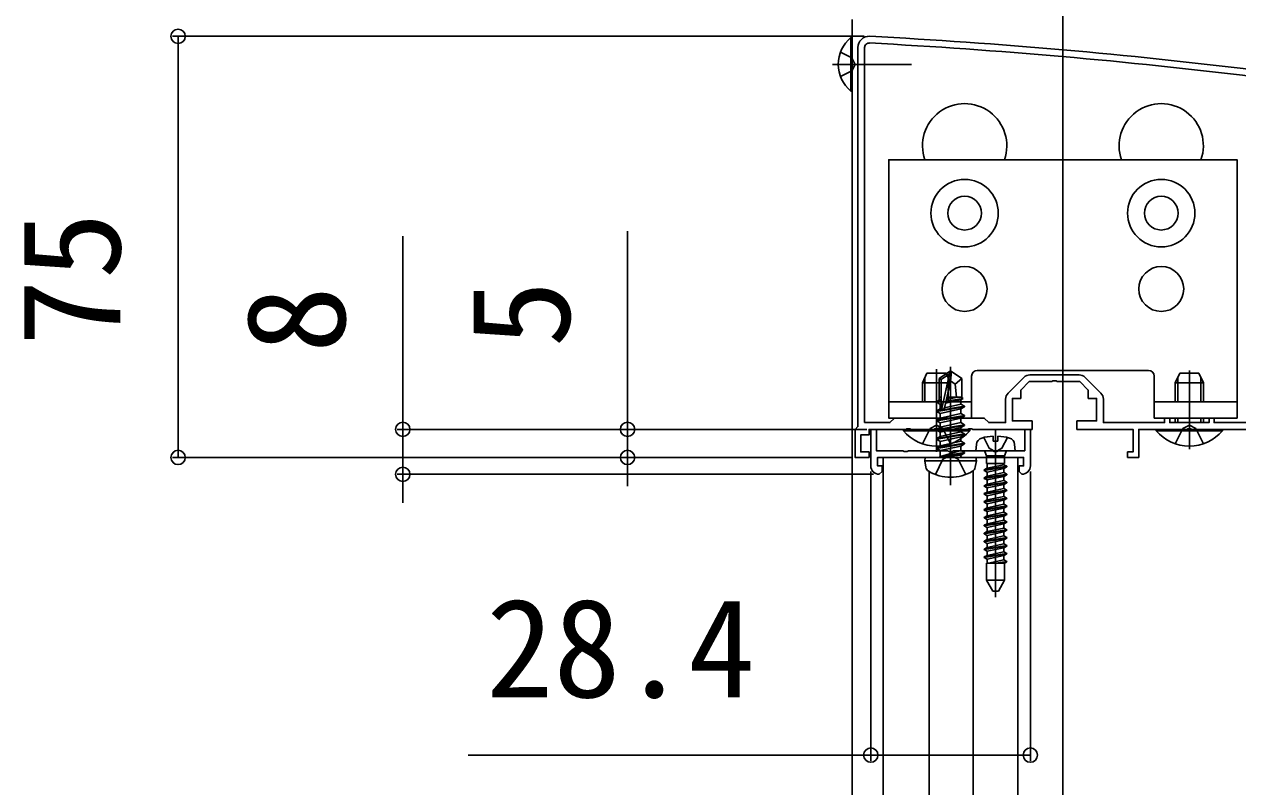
# Model space of a CAD drawing. Units: millimetres, scale not verified. Extents: x -1050 to 1050, y -1565 to 1555.
# Drawn here: x -561.3 to -345.3, y 953.3 to 1089 of the extents above; entities that cross this region are included whole.
import ezdxf
from ezdxf.enums import TextEntityAlignment as Align

# ---------------------------------------------------------------- set-up
doc = ezdxf.new("R2010")
doc.units = ezdxf.units.MM
doc.header["$LTSCALE"] = 8
for name, color, linetype in [('0-2_YKK_11', 7, 'Continuous'), ('0-4_YKK_12', 2, 'Continuous'), ('0-5_YKK_13', 4, 'Continuous'), ('0-6_YKK_D', 6, 'Continuous')]:
    doc.layers.add(name, color=color, linetype=linetype)
doc.styles.add('ＭＳ ゴシック', font='')
doc.styles.get('ＭＳ ゴシック').set_extended_font_data('MS Gothic')

msp = doc.modelspace()

# ---------------------------------------------------------------- linework, layer by layer
at = {"layer": '0-2_YKK_11'}
for p, q in [((-411.711, 1018.102), (-411.711, 1084.902)), ((-383.348, 1026.163), (-386.172, 1023.339)), ((-373.536, 1026.602), (-382.287, 1026.602)), ((-369.651, 1023.339), (-372.475, 1026.163))]:
    msp.add_line(p, q, dxfattribs=at)
for points in [[(-412.911, 1084.902), (-412.911, 1017.402), (-413.411, 1016.902), (-413.411, 1011.902), (-410.911, 1011.902), (-410.911, 1012.902), (-412.411, 1012.902), (-412.411, 1015.902), (-410.911, 1015.902), (-410.911, 1016.902), (-404.37, 1016.902), (-404.186, 1017.022), (-403.636, 1017.022), (-403.453, 1016.902), (-399.37, 1016.902), (-399.186, 1017.022), (-398.636, 1017.022), (-398.453, 1016.902), (-393.37, 1016.902), (-393.186, 1017.022), (-392.636, 1017.022), (-392.453, 1016.902), (-381.911, 1016.902), (-381.911, 1018.402), (-385.411, 1018.402), (-385.411, 1022.402), (-383.911, 1022.402), (-383.911, 1023.902), (-382.411, 1025.402), (-378.37, 1025.402), (-378.186, 1025.522), (-377.636, 1025.522), (-377.453, 1025.402), (-373.411, 1025.402), (-371.911, 1023.902), (-371.911, 1022.402), (-370.411, 1022.402), (-370.411, 1018.402), (-373.911, 1018.402), (-373.911, 1016.902)], [(-373.911, 1016.902), (-363.911, 1016.902), (-363.911, 1012.902), (-364.911, 1012.902), (-364.911, 1011.902), (-362.911, 1011.902), (-362.911, 1016.902), (-354.37, 1016.902), (-354.186, 1017.022), (-353.636, 1017.022), (-353.453, 1016.902), (-341.411, 1016.902), (-341.411, 1013.194), (-341.661, 1012.898), (-341.911, 1012.602), (-341.911, 1011.902), (-340.411, 1011.902), (-340.411, 1078.902)], [(-341.611, 1078.902), (-341.611, 1070.202), (-342.411, 1069.402), (-342.411, 1064.402), (-341.611, 1063.602), (-341.611, 1018.102), (-349.511, 1018.102), (-349.511, 1018.902), (-350.411, 1018.902), (-350.411, 1018.102), (-357.411, 1018.102), (-357.411, 1018.902), (-358.311, 1018.902), (-358.311, 1018.102), (-369.211, 1018.102), (-369.211, 1022.278)], [(-386.611, 1022.278), (-386.611, 1018.102), (-389.611, 1018.102), (-390.411, 1018.902), (-406.411, 1018.902), (-407.211, 1018.102), (-411.711, 1018.102)], [(-410.611, 1010.402), (-410.611, 1016.902), (-409.611, 1016.902), (-409.611, 1013.102), (-404.931, 1013.102), (-404.671, 1012.952), (-404.151, 1012.952), (-403.891, 1013.102), (-396.931, 1013.102), (-396.671, 1012.952), (-396.411, 1012.802), (-396.151, 1012.952), (-395.891, 1013.102), (-388.931, 1013.102), (-388.671, 1012.952), (-388.151, 1012.952), (-387.891, 1013.102), (-383.211, 1013.102), (-383.211, 1016.902), (-382.211, 1016.902), (-382.211, 1010.402)], [(-396.411, 1011.902), (-409.411, 1011.902), (-409.411, 1010.402), (-408.611, 1010.402), (-408.611, 1009.402), (-409.111, 1008.902)], [(-383.711, 1008.902), (-384.211, 1009.402), (-384.211, 1010.402), (-383.411, 1010.402), (-383.411, 1011.902), (-396.411, 1011.902)]]:
    msp.add_lwpolyline(points, dxfattribs=at)
for centre, radius, start, end in [((-410.911, 1084.902), 2, 86.9684, 180.00001), ((-463.692, 88.303), 999.996, 83.01993, 86.96841), ((-410.911, 1084.902), 0.8, 86.96839, 180.00001), ((-463.692, 88.303), 998.796, 83.01993, 86.96841), ((-382.287, 1025.102), 1.5, 90.00002, 135.00001), ((-373.536, 1025.102), 1.5, 44.99999, 89.99998), ((-385.111, 1022.278), 1.5, 134.99999, 179.99998), ((-370.711, 1022.278), 1.5, 0.00002, 45.00001), ((-409.111, 1010.402), 1.5, 180.00001, 269.99999), ((-383.711, 1010.402), 1.5, 269.99978, 359.99976)]:
    msp.add_arc(centre, radius, start, end, dxfattribs=at)
at = {"layer": '0-4_YKK_12'}
for p, q in [((-376.411, 1108.902), (-376.411, 162.402)), ((-413.911, 1089.902), (-413.911, 177.402)), ((-408.411, 477.402), (-408.411, 1011.902)), ((-384.411, 1011.902), (-408.411, 1011.902)), ((-384.411, 477.402), (-384.411, 1011.902)), ((-400.247, 479.903), (-400.247, 1009.402)), ((-392.376, 479.769), (-392.376, 1009.535))]:
    msp.add_line(p, q, dxfattribs=at)
for centre in [(-393.911, 1067.402), (-358.911, 1067.402)]:
    msp.add_arc(centre, 7.5, 340.52879, 199.47121, dxfattribs=at)
at = {"layer": '0-5_YKK_13'}
for p, q in [((-414.138, 1086.652), (-413.911, 1086.652)), ((-414.138, 1086.652), (-414.138, 1077.152)), ((-413.911, 1086.652), (-413.911, 1077.152)), ((-416.02, 1084.052), (-414.004, 1083.047)), ((-414.004, 1083.047), (-413.395, 1081.902)), ((-417.411, 1081.902), (-403.358, 1081.902)), ((-416.02, 1079.752), (-414.004, 1080.757)), ((-414.004, 1080.757), (-413.395, 1081.902)), ((-414.138, 1077.152), (-413.911, 1077.152)), ((-401.411, 1025.202), (-400.611, 1026.902)), ((-400.978, 1021.802), (-400.978, 1026.122)), ((-400.611, 1026.902), (-397.211, 1026.902)), ((-398.911, 1012.902), (-398.911, 1027.602)), ((-398.412, 1025.973), (-396.588, 1027.204)), ((-398.412, 1022.12), (-398.412, 1025.973)), ((-398.412, 1025.973), (-398.059, 1025.786)), ((-397.992, 1020.601), (-396.588, 1026.778)), ((-397.211, 1026.902), (-396.411, 1025.202)), ((-396.844, 1021.802), (-396.844, 1026.122)), ((-396.235, 1027.204), (-396.588, 1027.204)), ((-396.588, 1026.778), (-396.588, 1027.204)), ((-396.411, 1006.959), (-396.411, 1028.031)), ((-396.411, 1025.431), (-396.411, 1027.204)), ((-396.411, 1025.431), (-396.235, 1027.204)), ((-394.41, 1025.973), (-396.235, 1027.204)), ((-395.587, 1024.968), (-394.41, 1025.973)), ((-394.41, 1022.53), (-394.41, 1025.973)), ((-392.661, 1026.402), (-392.661, 1018.902)), ((-361.161, 1027.402), (-391.661, 1027.402)), ((-356.411, 1025.202), (-355.611, 1026.902)), ((-355.978, 1021.802), (-355.978, 1026.122)), ((-355.611, 1026.902), (-352.211, 1026.902)), ((-353.911, 1013.402), (-353.911, 1027.402)), ((-352.211, 1026.902), (-351.411, 1025.202)), ((-351.844, 1021.802), (-351.844, 1026.122)), ((-401.411, 1021.802), (-401.411, 1025.202)), ((-401.411, 1025.202), (-396.411, 1025.202)), ((-397.482, 1020.722), (-396.411, 1025.431)), ((-396.411, 1021.802), (-396.411, 1025.202)), ((-356.411, 1021.802), (-356.411, 1025.202)), ((-356.411, 1025.202), (-351.411, 1025.202)), ((-351.411, 1021.802), (-351.411, 1025.202)), ((-407.411, 1021.802), (-392.661, 1021.802)), ((-398.765, 1021.916), (-398.059, 1022.054)), ((-398.765, 1021.663), (-398.765, 1021.916)), ((-398.765, 1021.663), (-398.059, 1021.779)), ((-398.765, 1021.663), (-398.236, 1021.357)), ((-398.412, 1022.613), (-398.059, 1022.613)), ((-397.289, 1021.571), (-394.587, 1022.181)), ((-397.21, 1021.919), (-394.175, 1022.419)), ((-397.138, 1022.232), (-395.177, 1022.613)), ((-397.052, 1022.613), (-394.41, 1022.613)), ((-394.175, 1022.419), (-394.587, 1022.181)), ((-394.587, 1021.398), (-394.587, 1022.181)), ((-394.41, 1022.53), (-394.175, 1022.419)), ((-360.161, 1021.802), (-345.411, 1021.802)), ((-398.883, 1020.2), (-393.939, 1021.024)), ((-393.939, 1020.907), (-398.883, 1020.083)), ((-398.883, 1020.083), (-398.883, 1020.2)), ((-398.883, 1020.083), (-398.236, 1019.709)), ((-398.236, 1021.357), (-398.055, 1021.398)), ((-398.236, 1020.574), (-398.236, 1021.357)), ((-398.236, 1019.709), (-394.587, 1020.533)), ((-398.236, 1018.926), (-398.236, 1019.709)), ((-397.476, 1020.746), (-394.587, 1021.398)), ((-393.939, 1021.024), (-394.587, 1021.398)), ((-393.939, 1020.907), (-394.587, 1020.533)), ((-394.587, 1019.75), (-394.587, 1020.533)), ((-393.939, 1019.377), (-394.587, 1019.75)), ((-393.939, 1020.907), (-393.939, 1021.024)), ((-398.911, 1017.646), (-400.056, 1017.037)), ((-398.911, 1017.646), (-397.766, 1017.037)), ((-398.883, 1018.553), (-393.939, 1019.377)), ((-393.939, 1019.259), (-398.883, 1018.435)), ((-398.883, 1018.435), (-398.883, 1018.553)), ((-398.883, 1018.435), (-398.236, 1018.061)), ((-398.883, 1016.905), (-393.939, 1017.729)), ((-393.939, 1017.611), (-398.883, 1016.787)), ((-398.236, 1018.061), (-394.587, 1018.885)), ((-398.236, 1017.279), (-398.236, 1018.061)), ((-393.939, 1019.259), (-394.587, 1018.885)), ((-394.587, 1018.102), (-394.587, 1018.885)), ((-393.939, 1017.729), (-394.587, 1018.102)), ((-393.939, 1017.611), (-394.587, 1017.237)), ((-393.939, 1019.259), (-393.939, 1019.377)), ((-393.939, 1017.611), (-393.939, 1017.729)), ((-356.411, 1018.102), (-356.411, 1018.902)), ((-355.978, 1018.102), (-355.978, 1018.902)), ((-353.911, 1017.646), (-355.056, 1017.037)), ((-353.911, 1017.646), (-352.766, 1017.037)), ((-351.844, 1018.102), (-351.844, 1018.902)), ((-351.411, 1018.102), (-351.411, 1018.902)), ((-393.011, 1016.902), (-404.811, 1016.902)), ((-404.811, 1016.655), (-404.811, 1016.902)), ((-404.811, 1016.655), (-393.011, 1016.655)), ((-401.411, 1014.319), (-400.056, 1017.037)), ((-398.883, 1016.787), (-398.883, 1016.905)), ((-398.883, 1016.787), (-398.236, 1016.413)), ((-398.883, 1015.257), (-393.939, 1016.081)), ((-393.939, 1015.963), (-398.883, 1015.139)), ((-398.883, 1015.139), (-398.883, 1015.257)), ((-398.236, 1016.413), (-394.587, 1017.237)), ((-398.236, 1015.631), (-398.236, 1016.413)), ((-398.236, 1014.765), (-394.587, 1015.589)), ((-396.411, 1014.319), (-397.766, 1017.037)), ((-394.587, 1016.455), (-394.587, 1017.237)), ((-393.939, 1016.081), (-394.587, 1016.455)), ((-393.939, 1015.963), (-394.587, 1015.589)), ((-394.587, 1014.807), (-394.587, 1015.589)), ((-393.939, 1015.963), (-393.939, 1016.081)), ((-393.011, 1016.655), (-393.011, 1016.902)), ((-388.83, 1014.802), (-388.83, 1015.692)), ((-388.405, 1016.685), (-388.405, 987.038)), ((-387.98, 1015.692), (-387.98, 1014.802)), ((-348.011, 1016.902), (-359.811, 1016.902)), ((-359.811, 1016.655), (-359.811, 1016.902)), ((-359.811, 1016.655), (-348.011, 1016.655)), ((-356.411, 1014.319), (-355.056, 1017.037)), ((-351.411, 1014.319), (-352.766, 1017.037)), ((-348.011, 1016.655), (-348.011, 1016.902)), ((-398.883, 1015.139), (-398.236, 1014.765)), ((-398.883, 1013.609), (-393.939, 1014.433)), ((-393.939, 1014.315), (-398.883, 1013.491)), ((-398.883, 1013.609), (-398.236, 1013.983)), ((-398.883, 1013.491), (-398.883, 1013.609)), ((-398.883, 1013.491), (-398.236, 1013.118)), ((-398.236, 1013.983), (-394.587, 1014.807)), ((-398.236, 1013.983), (-398.236, 1014.765)), ((-398.236, 1013.118), (-394.587, 1013.941)), ((-398.236, 1012.138), (-398.236, 1013.118)), ((-394.587, 1013.159), (-398.177, 1012.079)), ((-393.939, 1014.433), (-394.587, 1014.807)), ((-393.939, 1014.315), (-394.587, 1013.941)), ((-394.587, 1013.159), (-394.587, 1013.941)), ((-393.939, 1012.785), (-394.587, 1013.159)), ((-393.939, 1014.315), (-393.939, 1014.433)), ((-391.905, 1013.102), (-391.807, 1014.222)), ((-391.905, 1013.102), (-384.905, 1013.102)), ((-387.98, 1014.802), (-388.83, 1014.802)), ((-384.905, 1013.102), (-385.003, 1014.222)), ((-401.016, 1011.314), (-400.912, 1011.902)), ((-401.016, 1011.314), (-400.813, 1010.167)), ((-401.016, 1011.314), (-391.807, 1011.314)), ((-400.912, 1011.902), (-391.911, 1011.902)), ((-398.177, 1012.079), (-393.939, 1012.785)), ((-393.939, 1012.667), (-398.177, 1011.961)), ((-398.177, 1011.961), (-394.587, 1012.294)), ((-398.177, 1011.961), (-398.177, 1012.079)), ((-393.939, 1012.667), (-394.587, 1012.294)), ((-394.587, 1012.138), (-394.587, 1012.294)), ((-393.939, 1012.667), (-393.939, 1012.785)), ((-393.939, 1012.667), (-393.939, 1012.785)), ((-391.807, 1011.314), (-392.009, 1010.167)), ((-391.807, 1011.314), (-391.911, 1011.902)), ((-390.307, 1012.971), (-390.025, 1012.196)), ((-386.785, 1012.196), (-390.025, 1012.196)), ((-390.025, 1012.196), (-390.025, 1010.796)), ((-386.405, 1010.321), (-390.405, 1009.688)), ((-386.405, 1010.221), (-390.405, 1009.588)), ((-390.405, 1009.688), (-389.905, 1009.976)), ((-390.405, 1009.688), (-390.405, 1009.588)), ((-390.405, 1009.588), (-389.905, 1009.299)), ((-386.405, 1008.911), (-390.405, 1008.278)), ((-386.405, 1008.811), (-390.405, 1008.178)), ((-386.785, 1010.796), (-390.025, 1010.796)), ((-389.905, 1010.796), (-389.905, 1009.976)), ((-386.905, 1010.61), (-389.905, 1009.976)), ((-386.905, 1009.933), (-389.905, 1009.299)), ((-389.905, 1009.298), (-389.905, 1008.566)), ((-386.905, 1009.2), (-389.905, 1008.566)), ((-386.905, 1010.796), (-386.905, 1010.61)), ((-386.405, 1010.321), (-386.905, 1010.61)), ((-386.405, 1010.221), (-386.905, 1009.933)), ((-386.905, 1009.932), (-386.905, 1009.2)), ((-386.405, 1008.911), (-386.905, 1009.2)), ((-386.405, 1008.811), (-386.905, 1008.523)), ((-386.405, 1010.221), (-386.405, 1010.321)), ((-386.405, 1008.811), (-386.405, 1008.911)), ((-390.405, 1008.278), (-389.905, 1008.566)), ((-390.405, 1008.278), (-390.405, 1008.178)), ((-390.405, 1008.178), (-389.905, 1007.889)), ((-386.405, 1007.501), (-390.405, 1006.868)), ((-386.405, 1007.401), (-390.405, 1006.768)), ((-390.405, 1006.868), (-389.905, 1007.156)), ((-390.405, 1006.868), (-390.405, 1006.768)), ((-390.405, 1006.768), (-389.905, 1006.479)), ((-386.905, 1008.523), (-389.905, 1007.889)), ((-389.905, 1007.888), (-389.905, 1007.156)), ((-386.905, 1007.79), (-389.905, 1007.156)), ((-386.905, 1007.113), (-389.905, 1006.479)), ((-386.905, 1008.522), (-386.905, 1007.79)), ((-386.405, 1007.501), (-386.905, 1007.79)), ((-386.405, 1007.401), (-386.905, 1007.113)), ((-386.905, 1007.112), (-386.905, 1006.38)), ((-386.405, 1007.401), (-386.405, 1007.501)), ((-386.405, 1006.091), (-390.405, 1005.458)), ((-386.405, 1005.991), (-390.405, 1005.358)), ((-390.405, 1005.458), (-389.905, 1005.746)), ((-390.405, 1005.458), (-390.405, 1005.358)), ((-390.405, 1005.358), (-389.905, 1005.069)), ((-386.405, 1004.681), (-390.405, 1004.048)), ((-386.405, 1004.581), (-390.405, 1003.948)), ((-389.905, 1006.478), (-389.905, 1005.746)), ((-386.905, 1006.38), (-389.905, 1005.746)), ((-386.905, 1005.703), (-389.905, 1005.069)), ((-389.905, 1005.068), (-389.905, 1004.336)), ((-386.905, 1004.97), (-389.905, 1004.336)), ((-386.405, 1006.091), (-386.905, 1006.38)), ((-386.405, 1005.991), (-386.905, 1005.703)), ((-386.905, 1005.702), (-386.905, 1004.97)), ((-386.405, 1004.681), (-386.905, 1004.97)), ((-386.405, 1004.581), (-386.905, 1004.293)), ((-386.405, 1005.991), (-386.405, 1006.091)), ((-386.405, 1004.581), (-386.405, 1004.681)), ((-390.405, 1004.048), (-389.905, 1004.336)), ((-390.405, 1004.048), (-390.405, 1003.948)), ((-390.405, 1003.948), (-389.905, 1003.659)), ((-386.405, 1003.271), (-390.405, 1002.638)), ((-386.405, 1003.171), (-390.405, 1002.538)), ((-390.405, 1002.638), (-389.905, 1002.926)), ((-390.405, 1002.638), (-390.405, 1002.538)), ((-390.405, 1002.538), (-389.905, 1002.249)), ((-386.905, 1004.293), (-389.905, 1003.659)), ((-389.905, 1003.658), (-389.905, 1002.926)), ((-386.905, 1003.56), (-389.905, 1002.926)), ((-386.905, 1002.883), (-389.905, 1002.249)), ((-389.905, 1002.248), (-389.905, 1001.516)), ((-386.905, 1004.292), (-386.905, 1003.56)), ((-386.405, 1003.271), (-386.905, 1003.56)), ((-386.405, 1003.171), (-386.905, 1002.883)), ((-386.905, 1002.882), (-386.905, 1002.15)), ((-386.405, 1003.171), (-386.405, 1003.271)), ((-386.405, 1001.861), (-390.405, 1001.228)), ((-386.405, 1001.761), (-390.405, 1001.128)), ((-390.405, 1001.228), (-389.905, 1001.516)), ((-390.405, 1001.228), (-390.405, 1001.128)), ((-390.405, 1001.128), (-389.905, 1000.839)), ((-386.405, 1000.451), (-390.405, 999.818)), ((-386.405, 1000.351), (-390.405, 999.718)), ((-390.405, 999.818), (-389.905, 1000.106)), ((-386.905, 1002.15), (-389.905, 1001.516)), ((-386.905, 1001.473), (-389.905, 1000.839)), ((-389.905, 1000.838), (-389.905, 1000.106)), ((-386.905, 1000.74), (-389.905, 1000.106)), ((-386.905, 1000.063), (-389.905, 999.429)), ((-386.405, 1001.861), (-386.905, 1002.15)), ((-386.405, 1001.761), (-386.905, 1001.473)), ((-386.905, 1001.472), (-386.905, 1000.74)), ((-386.405, 1000.451), (-386.905, 1000.74)), ((-386.405, 1000.351), (-386.905, 1000.063)), ((-386.905, 1000.062), (-386.905, 999.33)), ((-386.405, 1001.761), (-386.405, 1001.861)), ((-386.405, 1000.351), (-386.405, 1000.451)), ((-390.405, 999.818), (-390.405, 999.718)), ((-390.405, 999.718), (-389.905, 999.429)), ((-386.405, 999.041), (-390.405, 998.408)), ((-386.405, 998.941), (-390.405, 998.308)), ((-390.405, 998.408), (-389.905, 998.696)), ((-390.405, 998.408), (-390.405, 998.308)), ((-390.405, 998.308), (-389.905, 998.019)), ((-389.905, 999.428), (-389.905, 998.696)), ((-386.905, 999.33), (-389.905, 998.696)), ((-386.905, 998.653), (-389.905, 998.019)), ((-389.905, 998.018), (-389.905, 997.286)), ((-386.905, 997.92), (-389.905, 997.286)), ((-386.405, 999.041), (-386.905, 999.33)), ((-386.405, 998.941), (-386.905, 998.653)), ((-386.905, 998.652), (-386.905, 997.92)), ((-386.405, 997.631), (-386.905, 997.92)), ((-386.405, 998.941), (-386.405, 999.041)), ((-386.405, 997.631), (-390.405, 996.998)), ((-386.405, 997.531), (-390.405, 996.898)), ((-390.405, 996.998), (-389.905, 997.286)), ((-390.405, 996.998), (-390.405, 996.898)), ((-390.405, 996.898), (-389.905, 996.609)), ((-386.405, 996.221), (-390.405, 995.588)), ((-386.405, 996.121), (-390.405, 995.488)), ((-390.405, 995.588), (-389.905, 995.876)), ((-386.905, 997.243), (-389.905, 996.609)), ((-389.905, 996.608), (-389.905, 995.876)), ((-386.905, 996.51), (-389.905, 995.876)), ((-386.905, 995.833), (-389.905, 995.199)), ((-386.405, 997.531), (-386.905, 997.243)), ((-386.905, 997.242), (-386.905, 996.51)), ((-386.405, 996.221), (-386.905, 996.51)), ((-386.405, 996.121), (-386.905, 995.833)), ((-386.905, 995.832), (-386.905, 995.1)), ((-386.405, 997.531), (-386.405, 997.631)), ((-386.405, 996.121), (-386.405, 996.221)), ((-390.405, 995.588), (-390.405, 995.488)), ((-390.405, 995.488), (-389.905, 995.199)), ((-386.405, 994.811), (-390.405, 994.178)), ((-386.405, 994.711), (-390.405, 994.078)), ((-390.405, 994.178), (-389.905, 994.466)), ((-390.405, 994.178), (-390.405, 994.078)), ((-390.405, 994.078), (-389.905, 993.789)), ((-389.905, 995.198), (-389.905, 994.466)), ((-386.905, 995.1), (-389.905, 994.466)), ((-386.905, 994.423), (-389.905, 993.789)), ((-389.905, 993.788), (-389.905, 993.102)), ((-386.905, 993.69), (-389.688, 993.102)), ((-386.405, 994.811), (-386.905, 995.1)), ((-386.405, 994.711), (-386.905, 994.423)), ((-386.905, 994.422), (-386.905, 993.69)), ((-386.405, 993.401), (-386.905, 993.69)), ((-386.405, 994.711), (-386.405, 994.811)), ((-386.75, 993.102), (-390.021, 993.102)), ((-390.021, 993.102), (-390.021, 990.035)), ((-386.405, 993.401), (-388.293, 993.102)), ((-386.405, 993.301), (-387.662, 993.102)), ((-386.789, 993.102), (-386.789, 990.035)), ((-386.405, 993.301), (-386.75, 993.102)), ((-386.405, 993.301), (-386.405, 993.401)), ((-388.905, 988.102), (-390.021, 990.035)), ((-386.789, 990.035), (-390.021, 990.035)), ((-387.905, 988.102), (-386.789, 990.035)), ((-388.905, 988.102), (-387.905, 988.102))]:
    msp.add_line(p, q, dxfattribs=at)
for points in [[(-345.411, 1018.902), (-345.411, 1064.902), (-407.411, 1064.902), (-407.411, 1018.902), (-392.661, 1018.902)], [(-398.059, 1020.787), (-398.059, 1025.786), (-396.588, 1026.778)], [(-360.161, 1026.402), (-360.161, 1018.902), (-345.411, 1018.902)], [(-396.411, 1025.557), (-395.587, 1024.968), (-395.352, 1022.613)], [(-398.765, 1021.916), (-398.236, 1022.222), (-398.059, 1022.262)], [(-398.883, 1020.2), (-398.236, 1020.574), (-398.01, 1020.625)], [(-398.883, 1018.553), (-398.236, 1018.926), (-394.587, 1019.75)], [(-398.883, 1016.905), (-398.236, 1017.279), (-394.587, 1018.102)], [(-398.883, 1015.257), (-398.236, 1015.631), (-394.587, 1016.455)], [(-390.505, 1015.454), (-389.55, 1013.538), (-388.405, 1012.93)], [(-386.305, 1015.454), (-387.26, 1013.538), (-388.405, 1012.93)], [(-399.118, 1008.866), (-397.759, 1011.593), (-396.411, 1012.309)], [(-393.704, 1008.866), (-395.064, 1011.593), (-396.411, 1012.309)], [(-386.503, 1012.971), (-386.785, 1012.196), (-386.785, 1010.796)]]:
    msp.add_lwpolyline(points, dxfattribs=at)
for centre, radius in [((-393.911, 1055.402), 6), ((-358.911, 1055.402), 6), ((-393.911, 1055.402), 3), ((-358.911, 1055.402), 3), ((-393.911, 1041.902), 4), ((-358.911, 1041.902), 4)]:
    msp.add_circle(centre, radius, dxfattribs=at)
for centre, radius, start, end in [((-410.311, 1081.902), 6.1, 128.85935, 231.14065), ((-391.661, 1026.402), 1, 90, 180), ((-361.161, 1026.402), 1, 0, 90), ((-397.767, 1020.787), 0.292, 180, 347.19096), ((-398.911, 1021.602), 7.7, 219.98312, 320.01688), ((-390.512, 1014.108), 1.3, 105.88085, 175), ((-388.405, 1006.702), 9, 92.70664, 105.88085), ((-388.405, 1006.702), 9, 74.11915, 87.29336), ((-386.298, 1014.108), 1.3, 5, 74.11915), ((-353.911, 1021.602), 7.7, 219.98312, 320.01688), ((-390.495, 1012.902), 0.2, 20, 90), ((-386.315, 1012.902), 0.2, 90, 160), ((-398.471, 1012.138), 0.235, 270, 0), ((-394.351, 1012.138), 0.235, 180, 270), ((-399.77, 1010.35), 1.059, 190, 239.36409), ((-396.411, 1016.022), 7.651, 239.36409, 300.63591), ((-393.052, 1010.35), 1.059, 300.63591, 350)]:
    msp.add_arc(centre, radius, start, end, dxfattribs=at)
at = {"layer": '0-6_YKK_D'}
for p, q in [((-411.805, 1086.899), (-534.911, 1086.899)), ((-533.911, 1011.902), (-533.911, 1086.899)), ((-453.911, 1016.902), (-453.911, 1052.168)), ((-493.911, 1016.902), (-493.911, 1051.284)), ((-411.311, 1016.902), (-494.911, 1016.902)), ((-493.911, 1008.902), (-493.911, 1016.902)), ((-411.311, 1016.902), (-454.911, 1016.902)), ((-453.911, 1011.902), (-453.911, 1016.902)), ((-414.111, 1011.902), (-534.911, 1011.902)), ((-414.111, 1011.902), (-454.911, 1011.902)), ((-453.911, 1011.902), (-453.911, 1006.802)), ((-410.111, 1008.902), (-494.911, 1008.902)), ((-493.911, 1008.902), (-493.911, 1003.802)), ((-410.611, 1009.402), (-410.611, 957.902)), ((-382.211, 1009.402), (-382.211, 957.902))]:
    msp.add_line(p, q, dxfattribs=at)
msp.add_lwpolyline([(-382.211, 958.902), (-410.611, 958.902), (-482.302, 958.902)], dxfattribs=at)
for centre in [(-533.911, 1086.899), (-493.911, 1016.902), (-453.911, 1016.902), (-533.911, 1011.902), (-453.911, 1011.902), (-493.911, 1008.902), (-410.611, 958.902), (-382.211, 958.902)]:
    msp.add_circle(centre, 1.275, dxfattribs=at)

# ---------------------------------------------------------------- texts
at = {"layer": '0-6_YKK_D', "style": 'ＭＳ ゴシック'}
for s, p in [('75', (-538.911, 1031.674)), ('8', (-498.911, 1030.466)), ('5', (-458.911, 1031.486))]:
    msp.add_text(s, height=17.6, rotation=90, dxfattribs=at).set_placement(p, align=Align.BOTTOM_LEFT)
msp.add_text('28.4', height=17.6, dxfattribs=at).set_placement((-479.075, 963.902), align=Align.BOTTOM_LEFT)

doc.saveas('drawing.dxf')
